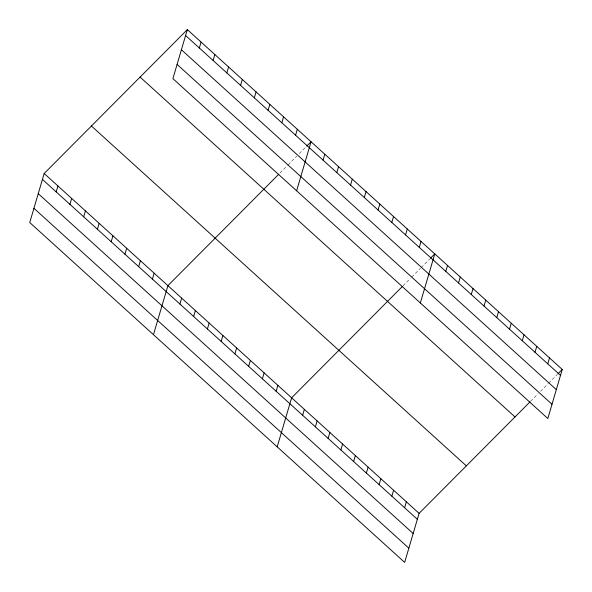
<?xml version="1.0" encoding="UTF-8"?>
<svg xmlns="http://www.w3.org/2000/svg" width="592" height="592" viewBox="0 0 592 592"><rect width="100%" height="100%" fill="white"/><g stroke="black" fill="none" stroke-linecap="round" stroke-linejoin="round"><path stroke-width="0.44" stroke-dasharray="2.96 2.22" d="M279.979 172.997L287.438 165.501M288.06 164.872L296.762 156.125M299.249 153.624L305.465 147.378M403.078 285.781L410.537 278.277M411.78 277.026L420.483 268.28M421.104 267.658L429.807 258.911M530.55 401.332L538.01 393.835M540.496 391.334L547.955 383.838M548.577 383.209L557.279 374.462"/><path stroke-width="0.89" d="M187.338 29.6L172.901 78.64L547.822 418.507L562.252 369.467L187.338 29.6L44.178 173.493L29.748 222.533L404.662 562.4L419.099 513.36L529.929 401.953M56.181 191.882L57.927 185.955M69.93 204.351L71.676 198.416M83.679 216.813L85.426 210.885M97.421 229.274L99.167 223.347M111.17 241.736L112.917 235.808M124.919 254.197L126.666 248.27M199.334 47.989L201.08 42.062M138.669 266.659L140.408 260.732M213.083 60.451L214.829 54.523M152.41 279.121L154.157 273.193M226.832 72.912L228.579 66.985M153.469 334.687L167.906 285.655L278.736 174.248M240.581 85.374L242.32 79.446M179.909 304.044L181.648 298.116M254.323 97.835L256.07 91.908M193.651 316.505L195.397 310.578M268.072 110.297L269.819 104.37M207.4 328.967L209.146 323.04M281.822 122.759L283.561 116.831M221.149 341.429L222.888 335.501M295.563 135.22L297.31 129.293M234.891 353.89L236.637 347.963M296.622 190.794L311.059 141.754L306.708 146.128M248.64 366.352L250.386 360.424M323.062 160.143L324.801 154.216M262.389 378.813L264.136 372.886M336.804 172.605L338.55 166.678M276.131 391.275L277.877 385.348M350.553 185.067L352.299 179.139M277.197 446.849L291.627 397.809L402.456 286.402M364.302 197.528L366.048 191.601M302.63 415.288L304.377 409.361M378.044 209.99L379.79 204.062M315.373 426.847L317.12 420.919M328.123 438.406L329.87 432.471M391.793 222.451L393.539 216.524M340.874 449.957L342.613 444.03M405.542 234.913L407.289 228.986M353.616 461.516L355.363 455.588M419.291 247.375L421.03 241.447M366.367 473.067L368.106 467.14M420.35 302.949L434.78 253.909L430.428 258.282M379.109 484.626L380.856 478.699M445.783 271.395L447.53 265.468M391.86 496.177L393.606 490.25M458.526 282.954L460.273 277.019M404.602 507.736L406.349 501.809M471.276 294.505L473.023 288.578M484.027 306.064L485.766 300.137M496.769 317.615L498.516 311.688M509.52 329.174L511.266 323.247M522.262 340.726L524.009 334.798M535.013 352.284L536.759 346.357M547.763 363.836L549.502 357.908M557.901 373.841L562.252 369.467M185.592 35.527L560.506 375.395M181.404 49.75L556.317 389.617M177.089 64.41L552.003 404.277M140.097 77.086L515.01 416.953M91.42 126.007L466.341 465.874M44.178 173.493L419.099 513.36M42.439 179.42L417.353 519.288M38.251 193.651L413.164 533.518M33.936 208.31L408.85 548.177"/></g></svg>
